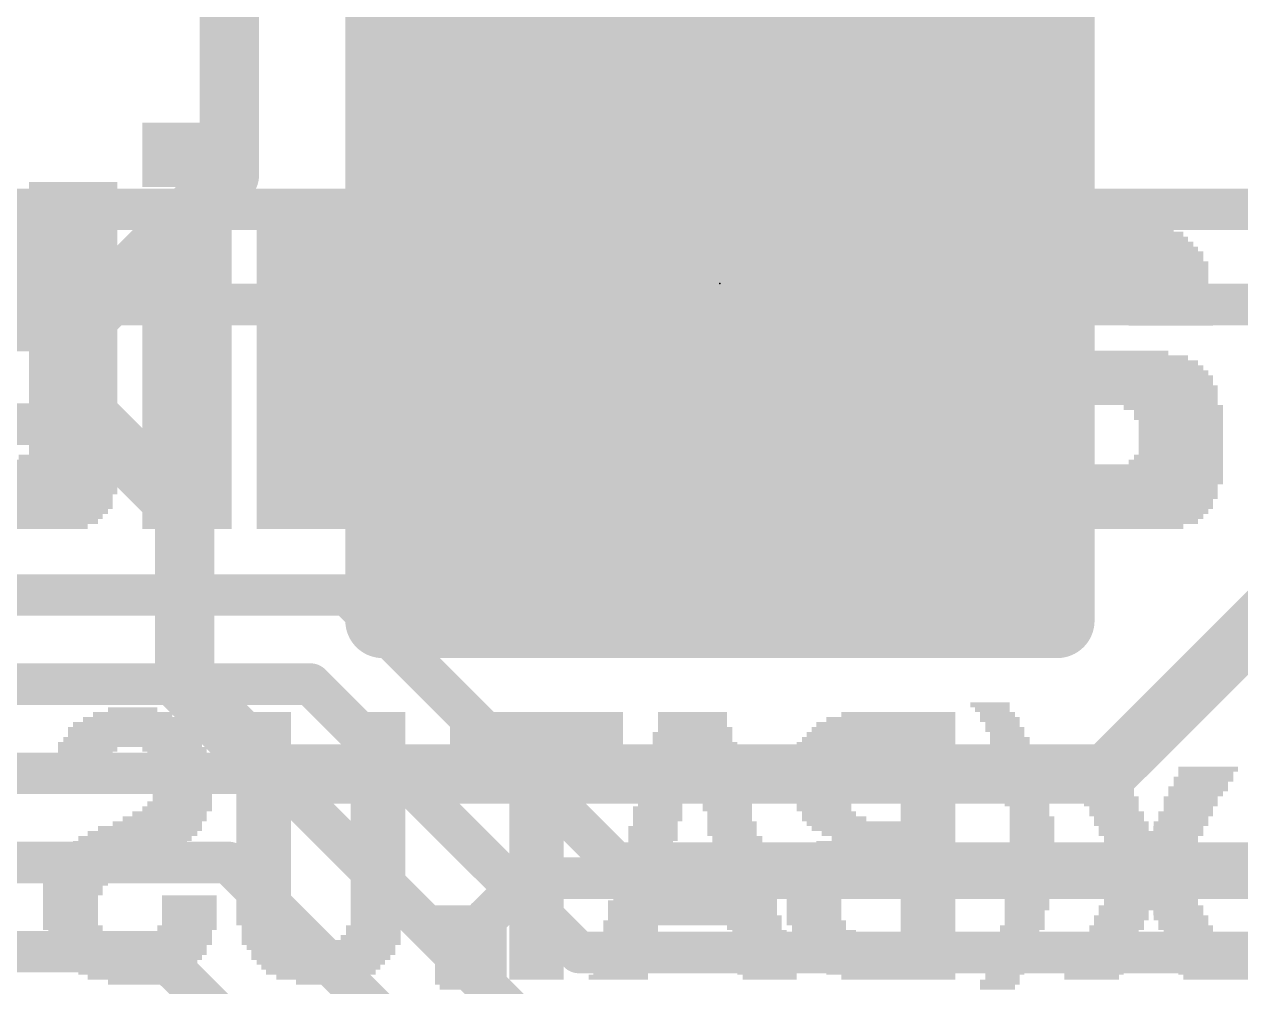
# Model space of a CAD drawing. Extents: x -0.1 to 35.6, y -0.1 to 17.9.
# Drawn here: x 17.54 to 22.73, y 6.2 to 10.32 of the extents above; entities that cross this region are included whole.
import ezdxf

# ---------------------------------------------------------------- set-up
doc = ezdxf.new("R2010")
doc.units = 0
for name, color, linetype in [('1', 12, 'CONTINUOUS'), ('16', 5, 'CONTINUOUS'), ('18', 110, 'CONTINUOUS'), ('201', 6, 'CONTINUOUS'), ('23', 40, 'CONTINUOUS')]:
    doc.layers.add(name, color=color, linetype=linetype)

# ---------------------------------------------------------------- blocks, each defined once
blk = doc.blocks.new('RECT512000X512000R10')
at = {"const_width": 0.16}
blk.add_lwpolyline([(1.52, -1.44), (1.52, 1.44, 0.4142), (1.44, 1.52), (-1.44, 1.52, 0.4142), (-1.52, 1.44), (-1.52, -1.44, 0.4142), (-1.44, -1.52), (1.44, -1.52, 0.4142)], format="xyb", close=True, dxfattribs=at)
blk.add_solid([(-1.4654, -1.4654), (1.4654, -1.4654), (-1.4654, 1.4654), (1.4654, 1.4654)])
blk = doc.blocks.new('RECT')
blk.add_solid([(-0.5, -0.5), (0.5, -0.5), (-0.5, 0.5), (0.5, 0.5)])
blk = doc.blocks.new('ROUNDV')
at = {"const_width": 0.5}
blk.add_lwpolyline([(0, -0.25, 1), (0, 0.25, 1), (0, -0.25)], format="xyb", dxfattribs=at)

msp = doc.modelspace()

# ---------------------------------------------------------------- linework, layer by layer
at = {"layer": '1'}
for points, const_width in [([(18.415, 9.6695), (18.415, 11.049)], 0.254), ([(20.447, 9.2075), (19.431, 10.2235)], 0.1778), ([(17.8228, 9.0773), (18.415, 9.6695)], 0.254), ([(20.5105, 9.2075), (20.447, 9.2075)], 0.1778), ([(20.5105, 9.2075), (20.701, 9.2075)], 0.1778), ([(20.701, 9.2075), (21.6535, 8.255)], 0.1778), ([(17.7907, 9.0773), (17.7209, 9.0075)], 0.1778), ([(17.7907, 9.0773), (17.8228, 9.0773)], 0.1778), ([(17.0605, 9.0075), (17.7209, 9.0075)], 0.1778), ([(17.8466, 8.6075), (18.2245, 8.2296)], 0.254), ([(17.0605, 8.6075), (17.8466, 8.6075)], 0.1778), ([(18.2245, 8.2296), (18.2245, 7.493)], 0.254), ([(22.1615, 7.112), (22.9235, 7.874)], 0.254), ([(18.2245, 7.493), (18.6055, 7.112)], 0.254), ([(18.6055, 7.112), (22.1615, 7.112)], 0.254), ([(19.5105, 6.493), (19.685, 6.6675)], 0.1778), ([(19.685, 6.6675), (22.86, 6.6675)], 0.1778), ([(19.5105, 5.7575), (19.5105, 6.493)], 0.1778)]:
    msp.add_lwpolyline(points, dxfattribs=dict(at, const_width=const_width))
for points, const_width in [([(19.4624, 10.2549, 1), (19.3996, 10.1921)], 0.0889), ([(18.4599, 9.6246, 1), (18.3701, 9.7144)], 0.127), ([(18.3515, 9.6695, 1), (18.4785, 9.6695)], 0.127), ([(20.447, 9.2519, 1), (20.447, 9.1631)], 0.0889), ([(20.4156, 9.1761, 1), (20.4784, 9.2389)], 0.0889), ([(20.5105, 9.2519, 1), (20.5105, 9.1631)], 0.0889), ([(20.5105, 9.1631, 1), (20.5105, 9.2519)], 0.0889), ([(20.7324, 9.2389, 1), (20.6696, 9.1761)], 0.0889), ([(20.701, 9.1631, 1), (20.701, 9.2519)], 0.0889), ([(17.7779, 9.1222, 1), (17.8677, 9.0324)], 0.127), ([(17.7907, 9.1218, 1), (17.7907, 9.0329)], 0.0889), ([(17.8221, 9.0459, 1), (17.7593, 9.1087)], 0.0889), ([(17.8228, 9.0329, 1), (17.8228, 9.1218)], 0.0889), ([(17.7209, 8.9631, 1), (17.7209, 9.0519)], 0.0889), ([(17.6895, 9.0389, 1), (17.7523, 8.9761)], 0.0889), ([(17.8915, 8.6524, 1), (17.8017, 8.5626)], 0.127), ([(17.8466, 8.5631, 1), (17.8466, 8.6519)], 0.0889), ([(18.288, 8.2296, 1), (18.161, 8.2296)], 0.127), ([(18.1796, 8.1847, 1), (18.2694, 8.2745)], 0.127), ([(21.6221, 8.2236, 1), (21.6849, 8.2864)], 0.0889), ([(18.2694, 7.5379, 1), (18.1796, 7.4481)], 0.127), ([(18.161, 7.493, 1), (18.288, 7.493)], 0.127), ([(18.6055, 7.1755, 1), (18.6055, 7.0485)], 0.127), ([(22.1615, 7.0485, 1), (22.1615, 7.1755)], 0.127), ([(18.5606, 7.0671, 1), (18.6504, 7.1569)], 0.127), ([(22.1166, 7.1569, 1), (22.2064, 7.0671)], 0.127), ([(19.685, 6.712, 1), (19.685, 6.6231)], 0.0889), ([(19.7164, 6.6361, 1), (19.6536, 6.6989)], 0.0889), ([(19.555, 6.493, 1), (19.466, 6.493)], 0.0889), ([(19.4791, 6.5244, 1), (19.5419, 6.4616)], 0.0889)]:
    msp.add_lwpolyline(points, format="xyb", dxfattribs=dict(at, const_width=const_width))
at = {"layer": '16', "const_width": 0.1778}
for points in [[(13.4112, 9.525), (23.3687, 9.525)], [(13.2788, 9.1186), (23.0458, 9.1186)], [(18.9198, 7.8773), (15.3893, 7.8773)], [(20.066, 6.731), (18.9198, 7.8773)], [(18.7619, 7.4963), (16.1014, 7.4963)], [(18.7619, 7.4962), (18.7619, 7.4963)], [(19.9082, 6.35), (18.7619, 7.4962)], [(16.3617, 7.1153), (18.6041, 7.1153)], [(18.6041, 7.1153), (19.7504, 5.969)], [(16.7576, 6.7343), (18.4118, 6.7343)], [(18.4118, 6.7343), (19.558, 5.588)], [(20.066, 6.731), (22.9525, 6.731)], [(18.1038, 6.3533), (16.9154, 6.3533)], [(19.2818, 5.1753), (18.1038, 6.3533)], [(19.9082, 6.35), (22.7946, 6.35)], [(22.7946, 6.35), (24.7006, 4.4441)]]:
    msp.add_lwpolyline(points, dxfattribs=at)
at = {"layer": '16', "const_width": 0.0889}
for points in [[(18.9512, 7.9087, 1), (18.8883, 7.8458)], [(18.9198, 7.8328, 1), (18.9198, 7.9217)], [(18.7934, 7.5277, 1), (18.7305, 7.4648)], [(18.7934, 7.5277, 1), (18.7305, 7.4648)], [(18.7619, 7.4518, 1), (18.7619, 7.5407)], [(18.7305, 7.4648, 1), (18.7934, 7.5277)], [(18.6355, 7.1467, 1), (18.5727, 7.0838)], [(18.6041, 7.0708, 1), (18.6041, 7.1597)], [(18.4432, 6.7657, 1), (18.3803, 6.7028)], [(18.4118, 6.6898, 1), (18.4118, 6.7787)], [(20.066, 6.7755, 1), (20.066, 6.6866)], [(20.0346, 6.6996, 1), (20.0974, 6.7624)], [(18.1352, 6.3847, 1), (18.0724, 6.3218)], [(18.1038, 6.3088, 1), (18.1038, 6.3977)], [(19.9082, 6.3944, 1), (19.9082, 6.3055)], [(19.8768, 6.3186, 1), (19.9396, 6.3814)], [(22.8261, 6.3814, 1), (22.7632, 6.3186)]]:
    msp.add_lwpolyline(points, format="xyb", dxfattribs=at)
at = {"layer": '23'}
msp.add_point((20.5105, 9.2075), dxfattribs=at)

# ---------------------------------------------------------------- block references
at = {"layer": '1', "rotation": 270}
msp.add_blockref('RECT512000X512000R10', (20.5105, 9.2075), dxfattribs=at)
at = {"layer": '18', "xscale": 0.8001, "yscale": 0.8001}
for p in [(19.431, 10.2235), (19.431, 10.2235), (21.6535, 8.255), (21.6535, 8.255)]:
    msp.add_blockref('ROUNDV', p, dxfattribs=at)
at = {"layer": '201', "rotation": 180}
for p, xscale, yscale in [((18.2347, 9.8848), 0.381, 0.0211), ((18.2347, 9.8637), 0.381, 0.0211), ((20.9448, 9.8848), 0.4216, 0.0211), ((20.9766, 9.8637), 0.4851, 0.0211), ((18.2347, 9.8425), 0.381, 0.0213), ((18.2347, 9.8213), 0.381, 0.0211), ((20.9982, 9.8425), 0.5283, 0.0213), ((21.0185, 9.8213), 0.569, 0.0211), ((18.2347, 9.8002), 0.381, 0.0211), ((18.2347, 9.779), 0.381, 0.0213), ((18.2347, 9.7578), 0.381, 0.0211), ((21.0299, 9.8002), 0.5918, 0.0211), ((21.0299, 9.779), 0.5918, 0.0213), ((21.0401, 9.7578), 0.6121, 0.0211), ((18.2347, 9.7367), 0.381, 0.0211), ((18.2347, 9.7155), 0.381, 0.0213), ((21.0401, 9.7367), 0.6121, 0.0211), ((21.0503, 9.7155), 0.6325, 0.0213), ((18.2347, 9.6943), 0.381, 0.0211), ((18.2347, 9.6732), 0.381, 0.0211), ((18.2347, 9.652), 0.381, 0.0213), ((21.0503, 9.6943), 0.6325, 0.0211), ((21.0503, 9.6732), 0.6325, 0.0211), ((21.0503, 9.652), 0.6325, 0.0213), ((17.7483, 9.6308), 0.3785, 0.0211), ((17.7483, 9.6097), 0.3785, 0.0211), ((18.2347, 9.6308), 0.381, 0.0211), ((21.0503, 9.6308), 0.6325, 0.0211), ((21.0503, 9.6097), 0.6325, 0.0211), ((17.7483, 9.5885), 0.3785, 0.0213), ((17.7483, 9.5673), 0.3785, 0.0211), ((21.1773, 9.5885), 0.3785, 0.0213), ((21.1773, 9.5673), 0.3785, 0.0211), ((17.7483, 9.5462), 0.3785, 0.0211), ((17.7483, 9.525), 0.3785, 0.0213), ((17.7483, 9.5038), 0.3785, 0.0211), ((21.1874, 9.5462), 0.3581, 0.0211), ((21.1874, 9.525), 0.3581, 0.0213), ((21.1874, 9.5038), 0.3581, 0.0211), ((17.7483, 9.4827), 0.3785, 0.0211), ((17.7483, 9.4615), 0.3785, 0.0213), ((21.1874, 9.4827), 0.3581, 0.0211), ((21.1874, 9.4615), 0.3581, 0.0213), ((17.62, 9.4403), 0.635, 0.0211), ((17.62, 9.4192), 0.635, 0.0211), ((17.62, 9.398), 0.635, 0.0213), ((18.2347, 9.4403), 0.381, 0.0211), ((18.2347, 9.4192), 0.381, 0.0211), ((18.2347, 9.398), 0.381, 0.0213), ((18.7223, 9.4403), 0.381, 0.0211), ((18.7223, 9.4192), 0.381, 0.0211), ((18.7223, 9.398), 0.381, 0.0213), ((19.5148, 9.4403), 0.3607, 0.0211), ((19.5148, 9.4192), 0.3607, 0.0211), ((19.5148, 9.398), 0.3607, 0.0213), ((19.9809, 9.398), 0.3175, 0.0213), ((19.939, 9.4403), 0.2337, 0.0211), ((19.9593, 9.4192), 0.2743, 0.0211), ((20.4368, 9.4403), 0.381, 0.0211), ((20.4368, 9.4192), 0.381, 0.0211), ((20.4368, 9.398), 0.381, 0.0213), ((21.0503, 9.4403), 0.6325, 0.0211), ((21.0503, 9.4192), 0.6325, 0.0211), ((21.0503, 9.398), 0.6325, 0.0213), ((22.0447, 9.398), 0.9296, 0.0213), ((22.0548, 9.4192), 0.8687, 0.0211), ((22.0561, 9.4403), 0.7849, 0.0211), ((17.62, 9.3768), 0.635, 0.0211), ((17.62, 9.3557), 0.635, 0.0211), ((18.2347, 9.3768), 0.381, 0.0211), ((18.2347, 9.3557), 0.381, 0.0211), ((18.7223, 9.3768), 0.381, 0.0211), ((18.7223, 9.3557), 0.381, 0.0211), ((19.5148, 9.3768), 0.3607, 0.0211), ((19.5148, 9.3557), 0.3607, 0.0211), ((19.9911, 9.3768), 0.3378, 0.0211), ((20.0025, 9.3557), 0.3607, 0.0211), ((20.4368, 9.3768), 0.381, 0.0211), ((20.4368, 9.3557), 0.381, 0.0211), ((21.0503, 9.3768), 0.6325, 0.0211), ((21.0503, 9.3557), 0.6325, 0.0211), ((22.0447, 9.3557), 1.016, 0.0211), ((22.0447, 9.3768), 0.9754, 0.0211), ((17.62, 9.3345), 0.635, 0.0213), ((17.62, 9.3133), 0.635, 0.0211), ((17.62, 9.2922), 0.635, 0.0211), ((18.2347, 9.3345), 0.381, 0.0213), ((18.2347, 9.3133), 0.381, 0.0211), ((18.2347, 9.2922), 0.381, 0.0211), ((18.7223, 9.3345), 0.381, 0.0213), ((18.7223, 9.3133), 0.381, 0.0211), ((18.7223, 9.2922), 0.381, 0.0211), ((19.5148, 9.3345), 0.3607, 0.0213), ((19.5148, 9.3133), 0.3607, 0.0211), ((19.5148, 9.2922), 0.3607, 0.0211), ((20.0127, 9.3345), 0.381, 0.0213), ((20.0228, 9.3133), 0.4013, 0.0211), ((20.2248, 9.2922), 0.8052, 0.0211), ((20.4368, 9.3345), 0.381, 0.0213), ((20.4368, 9.3133), 0.381, 0.0211), ((21.0503, 9.3345), 0.6325, 0.0213), ((21.0503, 9.3133), 0.6325, 0.0211), ((21.0503, 9.2922), 0.6325, 0.0211), ((22.0459, 9.3133), 1.0592, 0.0211), ((22.0561, 9.2922), 1.0795, 0.0211), ((22.0561, 9.3345), 1.0389, 0.0213), ((17.62, 9.271), 0.635, 0.0213), ((17.62, 9.2498), 0.635, 0.0211), ((18.2347, 9.271), 0.381, 0.0213), ((18.2347, 9.2498), 0.381, 0.0211), ((18.7223, 9.271), 0.381, 0.0213), ((18.7223, 9.2498), 0.381, 0.0211), ((19.5148, 9.271), 0.3607, 0.0213), ((19.5148, 9.2498), 0.3607, 0.0211), ((20.2248, 9.271), 0.8052, 0.0213), ((20.2248, 9.2498), 0.8052, 0.0211), ((21.0503, 9.271), 0.6325, 0.0213), ((21.0503, 9.2498), 0.6325, 0.0211), ((22.0447, 9.2498), 1.1024, 0.0211), ((22.0561, 9.271), 1.0795, 0.0213), ((17.62, 9.2287), 0.635, 0.0211), ((17.62, 9.2075), 0.635, 0.0213), ((17.62, 9.1863), 0.635, 0.0211), ((18.2347, 9.2287), 0.381, 0.0211), ((18.2347, 9.2075), 0.381, 0.0213), ((18.2347, 9.1863), 0.381, 0.0211), ((18.7223, 9.2287), 0.381, 0.0211), ((18.7223, 9.2075), 0.381, 0.0213), ((18.7223, 9.1863), 0.381, 0.0211), ((19.5148, 9.2287), 0.3607, 0.0211), ((19.5148, 9.2075), 0.3607, 0.0213), ((19.5148, 9.1863), 0.3607, 0.0211), ((20.2248, 9.2287), 0.8052, 0.0211), ((20.2248, 9.2075), 0.8052, 0.0213), ((20.2248, 9.1863), 0.8052, 0.0211), ((21.0503, 9.2287), 0.6325, 0.0211), ((21.0503, 9.2075), 0.6325, 0.0213), ((21.0503, 9.1863), 0.6325, 0.0211), ((22.0447, 9.2287), 1.1024, 0.0211), ((22.0447, 9.2075), 1.1024, 0.0213), ((22.0447, 9.1863), 1.1024, 0.0211), ((17.62, 9.1652), 0.635, 0.0211), ((17.7483, 9.144), 0.3785, 0.0213), ((18.2347, 9.1652), 0.381, 0.0211), ((18.2347, 9.144), 0.381, 0.0213), ((18.7223, 9.1652), 0.381, 0.0211), ((18.7223, 9.144), 0.381, 0.0213), ((19.5148, 9.1652), 0.3607, 0.0211), ((19.5148, 9.144), 0.3607, 0.0213), ((20.2248, 9.1652), 0.8052, 0.0211), ((20.2248, 9.144), 0.8052, 0.0213), ((21.0503, 9.1652), 0.6325, 0.0211), ((21.1874, 9.144), 0.3581, 0.0213), ((21.7157, 9.1652), 0.4445, 0.0211), ((21.684, 9.144), 0.381, 0.0213), ((22.3952, 9.1652), 0.4013, 0.0211), ((22.4257, 9.144), 0.381, 0.0213), ((17.7483, 9.1228), 0.3785, 0.0211), ((17.7483, 9.1017), 0.3785, 0.0211), ((17.7483, 9.0805), 0.3785, 0.0213), ((18.2347, 9.1228), 0.381, 0.0211), ((18.2347, 9.1017), 0.381, 0.0211), ((18.2347, 9.0805), 0.381, 0.0213), ((18.7223, 9.1228), 0.381, 0.0211), ((18.7223, 9.1017), 0.381, 0.0211), ((18.7223, 9.0805), 0.381, 0.0213), ((19.5148, 9.1228), 0.3607, 0.0211), ((19.5148, 9.1017), 0.3607, 0.0211), ((19.5148, 9.0805), 0.3607, 0.0213), ((20.2248, 9.1228), 0.8052, 0.0211), ((20.2248, 9.1017), 0.8052, 0.0211), ((20.3619, 9.0805), 0.5309, 0.0213), ((21.1874, 9.1228), 0.3581, 0.0211), ((21.1874, 9.1017), 0.3581, 0.0211), ((21.1874, 9.0805), 0.3581, 0.0213), ((21.684, 9.1228), 0.381, 0.0211), ((21.684, 9.1017), 0.381, 0.0211), ((21.684, 9.0805), 0.381, 0.0213), ((22.4257, 9.1228), 0.381, 0.0211), ((22.4257, 9.1017), 0.381, 0.0211), ((22.4358, 9.0805), 0.3607, 0.0213), ((17.7483, 9.0593), 0.3785, 0.0211), ((17.7483, 9.0382), 0.3785, 0.0211), ((18.2347, 9.0593), 0.381, 0.0211), ((18.2347, 9.0382), 0.381, 0.0211), ((18.7223, 9.0593), 0.381, 0.0211), ((18.7223, 9.0382), 0.381, 0.0211), ((19.5148, 9.0593), 0.3607, 0.0211), ((19.5148, 9.0382), 0.3607, 0.0211), ((20.4051, 9.0593), 0.4445, 0.0211), ((20.4368, 9.0382), 0.381, 0.0211), ((21.1874, 9.0593), 0.3581, 0.0211), ((21.1874, 9.0382), 0.3581, 0.0211), ((21.684, 9.0593), 0.381, 0.0211), ((21.684, 9.0382), 0.381, 0.0211), ((22.4358, 9.0593), 0.3607, 0.0211), ((22.4358, 9.0382), 0.3607, 0.0211), ((17.7483, 9.017), 0.3785, 0.0213), ((17.7483, 8.9958), 0.3785, 0.0211), ((18.2347, 9.017), 0.381, 0.0213), ((18.2347, 8.9958), 0.381, 0.0211), ((18.7223, 9.017), 0.381, 0.0213), ((18.7223, 8.9958), 0.381, 0.0211), ((19.5148, 9.017), 0.3607, 0.0213), ((19.5148, 8.9958), 0.3607, 0.0211), ((20.4368, 9.017), 0.381, 0.0213), ((20.4368, 8.9958), 0.381, 0.0211), ((21.1874, 9.017), 0.3581, 0.0213), ((21.1874, 8.9958), 0.3581, 0.0211), ((21.684, 9.017), 0.381, 0.0213), ((21.684, 8.9958), 0.381, 0.0211), ((17.7483, 8.9747), 0.3785, 0.0211), ((17.7483, 8.9535), 0.3785, 0.0213), ((17.7483, 8.9323), 0.3785, 0.0211), ((18.2347, 8.9747), 0.381, 0.0211), ((18.2347, 8.9535), 0.381, 0.0213), ((18.2347, 8.9323), 0.381, 0.0211), ((18.7223, 8.9747), 0.381, 0.0211), ((18.7223, 8.9535), 0.381, 0.0213), ((18.7223, 8.9323), 0.381, 0.0211), ((19.5148, 8.9747), 0.3607, 0.0211), ((19.5148, 8.9535), 0.3607, 0.0213), ((19.5148, 8.9323), 0.3607, 0.0211), ((20.4368, 8.9747), 0.381, 0.0211), ((20.4368, 8.9535), 0.381, 0.0213), ((20.4368, 8.9323), 0.381, 0.0211), ((21.1874, 8.9747), 0.3581, 0.0211), ((21.1874, 8.9535), 0.3581, 0.0213), ((21.1874, 8.9323), 0.3581, 0.0211), ((21.684, 8.9747), 0.381, 0.0211), ((21.684, 8.9535), 0.381, 0.0213), ((21.684, 8.9323), 0.381, 0.0211), ((17.7483, 8.9112), 0.3785, 0.0211), ((17.7483, 8.89), 0.3785, 0.0213), ((18.2347, 8.9112), 0.381, 0.0211), ((18.2347, 8.89), 0.381, 0.0213), ((18.7223, 8.9112), 0.381, 0.0211), ((18.7223, 8.89), 0.381, 0.0213), ((19.5148, 8.9112), 0.3607, 0.0211), ((19.5148, 8.89), 0.3607, 0.0213), ((20.4368, 8.9112), 0.381, 0.0211), ((20.4368, 8.89), 0.381, 0.0213), ((21.1874, 8.9112), 0.3581, 0.0211), ((21.1874, 8.89), 0.3581, 0.0213), ((21.684, 8.9112), 0.381, 0.0211), ((22.0015, 8.89), 1.016, 0.0213), ((22.2034, 8.9112), 0.4445, 0.0211), ((17.7483, 8.8688), 0.3785, 0.0211), ((17.7483, 8.8477), 0.3785, 0.0211), ((17.7483, 8.8265), 0.3785, 0.0213), ((18.2347, 8.8688), 0.381, 0.0211), ((18.2347, 8.8477), 0.381, 0.0211), ((18.2347, 8.8265), 0.381, 0.0213), ((18.7223, 8.8688), 0.381, 0.0211), ((18.7223, 8.8477), 0.381, 0.0211), ((18.7223, 8.8265), 0.381, 0.0213), ((19.5148, 8.8688), 0.3607, 0.0211), ((19.5148, 8.8477), 0.3607, 0.0211), ((19.5148, 8.8265), 0.3607, 0.0213), ((20.4368, 8.8688), 0.381, 0.0211), ((20.4368, 8.8477), 0.381, 0.0211), ((20.4368, 8.8265), 0.381, 0.0213), ((21.1874, 8.8688), 0.3581, 0.0211), ((21.1874, 8.8477), 0.3581, 0.0211), ((21.1874, 8.8265), 0.3581, 0.0213), ((22.0231, 8.8688), 1.0592, 0.0211), ((22.0345, 8.8477), 1.082, 0.0211), ((22.0447, 8.8265), 1.1024, 0.0213), ((17.7483, 8.8053), 0.3785, 0.0211), ((17.7483, 8.7842), 0.3785, 0.0211), ((18.2347, 8.8053), 0.381, 0.0211), ((18.2347, 8.7842), 0.381, 0.0211), ((18.7223, 8.8053), 0.381, 0.0211), ((18.7223, 8.7842), 0.381, 0.0211), ((19.5148, 8.8053), 0.3607, 0.0211), ((19.5148, 8.7842), 0.3607, 0.0211), ((20.4368, 8.8053), 0.381, 0.0211), ((20.4368, 8.7842), 0.381, 0.0211), ((21.1874, 8.8053), 0.3581, 0.0211), ((21.1874, 8.7842), 0.3581, 0.0211), ((22.0548, 8.8053), 1.1227, 0.0211), ((22.0548, 8.7842), 1.1227, 0.0211), ((17.7483, 8.763), 0.3785, 0.0213), ((17.7483, 8.7418), 0.3785, 0.0211), ((17.7483, 8.7207), 0.3785, 0.0211), ((18.2347, 8.763), 0.381, 0.0213), ((18.2347, 8.7418), 0.381, 0.0211), ((18.2347, 8.7207), 0.381, 0.0211), ((18.7223, 8.763), 0.381, 0.0213), ((18.7223, 8.7418), 0.381, 0.0211), ((18.7223, 8.7207), 0.381, 0.0211), ((19.5148, 8.763), 0.3607, 0.0213), ((19.5148, 8.7418), 0.3607, 0.0211), ((19.5148, 8.7207), 0.3607, 0.0211), ((20.4368, 8.763), 0.381, 0.0213), ((20.4368, 8.7418), 0.381, 0.0211), ((20.4368, 8.7207), 0.381, 0.0211), ((21.1874, 8.763), 0.3581, 0.0213), ((21.1874, 8.7418), 0.3581, 0.0211), ((21.1874, 8.7207), 0.3581, 0.0211), ((22.065, 8.763), 1.143, 0.0213), ((22.065, 8.7418), 1.143, 0.0211), ((22.065, 8.7207), 1.143, 0.0211), ((17.7483, 8.6995), 0.3785, 0.0213), ((17.7483, 8.6783), 0.3785, 0.0211), ((18.2347, 8.6995), 0.381, 0.0213), ((18.2347, 8.6783), 0.381, 0.0211), ((18.7223, 8.6995), 0.381, 0.0213), ((18.7223, 8.6783), 0.381, 0.0211), ((19.5148, 8.6995), 0.3607, 0.0213), ((19.5148, 8.6783), 0.3607, 0.0211), ((20.4368, 8.6995), 0.381, 0.0213), ((20.4368, 8.6783), 0.381, 0.0211), ((21.1874, 8.6995), 0.3581, 0.0213), ((21.1874, 8.6783), 0.3581, 0.0211), ((22.065, 8.6995), 1.143, 0.0213), ((21.684, 8.6783), 0.381, 0.0211), ((22.4473, 8.6783), 0.4242, 0.0211), ((17.7483, 8.6572), 0.3785, 0.0211), ((17.7483, 8.636), 0.3785, 0.0213), ((17.7483, 8.6148), 0.3785, 0.0211), ((18.2347, 8.6572), 0.381, 0.0211), ((18.2347, 8.636), 0.381, 0.0213), ((18.2347, 8.6148), 0.381, 0.0211), ((18.7223, 8.6572), 0.381, 0.0211), ((18.7223, 8.636), 0.381, 0.0213), ((18.7223, 8.6148), 0.381, 0.0211), ((19.5148, 8.6572), 0.3607, 0.0211), ((19.5148, 8.636), 0.3607, 0.0213), ((19.5148, 8.6148), 0.3607, 0.0211), ((20.4368, 8.6572), 0.381, 0.0211), ((20.4368, 8.636), 0.381, 0.0213), ((20.4368, 8.6148), 0.381, 0.0211), ((21.1874, 8.6572), 0.3581, 0.0211), ((21.1874, 8.636), 0.3581, 0.0213), ((21.1874, 8.6148), 0.3581, 0.0211), ((21.684, 8.6572), 0.381, 0.0211), ((21.684, 8.636), 0.381, 0.0213), ((21.684, 8.6148), 0.381, 0.0211), ((22.4688, 8.6572), 0.381, 0.0211), ((22.4688, 8.636), 0.381, 0.0213), ((22.479, 8.6148), 0.3607, 0.0211), ((17.7483, 8.5937), 0.3785, 0.0211), ((17.7483, 8.5725), 0.3785, 0.0213), ((18.2347, 8.5937), 0.381, 0.0211), ((18.2347, 8.5725), 0.381, 0.0213), ((18.7223, 8.5937), 0.381, 0.0211), ((18.7223, 8.5725), 0.381, 0.0213), ((19.5047, 8.5937), 0.381, 0.0211), ((19.5047, 8.5725), 0.381, 0.0213), ((20.4368, 8.5937), 0.381, 0.0211), ((20.4368, 8.5725), 0.381, 0.0213), ((21.1874, 8.5937), 0.3581, 0.0211), ((21.1874, 8.5725), 0.3581, 0.0213), ((21.684, 8.5937), 0.381, 0.0211), ((21.684, 8.5725), 0.381, 0.0213), ((22.479, 8.5937), 0.3607, 0.0211), ((22.479, 8.5725), 0.3607, 0.0213), ((17.7483, 8.5513), 0.3785, 0.0211), ((17.7483, 8.5302), 0.3785, 0.0211), ((17.7483, 8.509), 0.3785, 0.0213), ((18.2347, 8.5513), 0.381, 0.0211), ((18.2347, 8.5302), 0.381, 0.0211), ((18.2347, 8.509), 0.381, 0.0213), ((18.7223, 8.5513), 0.381, 0.0211), ((18.7223, 8.5302), 0.381, 0.0211), ((18.7325, 8.509), 0.4013, 0.0213), ((19.5047, 8.5513), 0.381, 0.0211), ((19.5047, 8.5302), 0.381, 0.0211), ((19.5047, 8.509), 0.381, 0.0213), ((20.4368, 8.5513), 0.381, 0.0211), ((20.4368, 8.5302), 0.381, 0.0211), ((20.4368, 8.509), 0.381, 0.0213), ((21.1874, 8.5513), 0.3581, 0.0211), ((21.1874, 8.5302), 0.3581, 0.0211), ((21.1874, 8.509), 0.3581, 0.0213), ((21.684, 8.5513), 0.381, 0.0211), ((21.684, 8.5302), 0.381, 0.0211), ((21.684, 8.509), 0.381, 0.0213), ((22.479, 8.5513), 0.3607, 0.0211), ((22.479, 8.5302), 0.3607, 0.0211), ((22.479, 8.509), 0.3607, 0.0213), ((17.7267, 8.4667), 0.4216, 0.0211), ((17.7483, 8.4878), 0.3785, 0.0211), ((18.2347, 8.4878), 0.381, 0.0211), ((18.2347, 8.4667), 0.381, 0.0211), ((18.7541, 8.4878), 0.4445, 0.0211), ((18.8062, 8.4667), 0.5486, 0.0211), ((19.4729, 8.4667), 0.4445, 0.0211), ((19.4945, 8.4878), 0.4013, 0.0211), ((20.4368, 8.4878), 0.381, 0.0211), ((20.4368, 8.4667), 0.381, 0.0211), ((21.1874, 8.4878), 0.3581, 0.0211), ((21.1874, 8.4667), 0.3581, 0.0211), ((21.6954, 8.4878), 0.4039, 0.0211), ((21.7157, 8.4667), 0.4445, 0.0211), ((22.4688, 8.4667), 0.381, 0.0211), ((22.479, 8.4878), 0.3607, 0.0211), ((17.62, 8.4455), 0.635, 0.0213), ((17.62, 8.4243), 0.635, 0.0211), ((18.2347, 8.4455), 0.381, 0.0213), ((18.2347, 8.4243), 0.381, 0.0211), ((19.1135, 8.4455), 1.1633, 0.0213), ((19.1135, 8.4243), 1.1633, 0.0211), ((20.4368, 8.4455), 0.381, 0.0213), ((20.4368, 8.4243), 0.381, 0.0211), ((21.1874, 8.4455), 0.3581, 0.0213), ((21.1874, 8.4243), 0.3581, 0.0211), ((22.0764, 8.4243), 1.1659, 0.0211), ((21.7373, 8.4455), 0.4877, 0.0213), ((22.4574, 8.4455), 0.4039, 0.0213), ((17.62, 8.4032), 0.635, 0.0211), ((17.62, 8.382), 0.635, 0.0213), ((17.62, 8.3608), 0.635, 0.0211), ((18.2347, 8.4032), 0.381, 0.0211), ((18.2347, 8.382), 0.381, 0.0213), ((18.2347, 8.3608), 0.381, 0.0211), ((19.1135, 8.4032), 1.1633, 0.0211), ((19.1135, 8.382), 1.1633, 0.0213), ((19.1135, 8.3608), 1.1633, 0.0211), ((20.4368, 8.4032), 0.381, 0.0211), ((20.4368, 8.382), 0.381, 0.0213), ((20.4368, 8.3608), 0.381, 0.0211), ((21.1874, 8.4032), 0.3581, 0.0211), ((21.1874, 8.382), 0.3581, 0.0213), ((21.1874, 8.3608), 0.3581, 0.0211), ((22.0764, 8.4032), 1.1659, 0.0211), ((22.0764, 8.382), 1.1659, 0.0213), ((22.0764, 8.3608), 1.1659, 0.0211), ((17.62, 8.3397), 0.635, 0.0211), ((17.62, 8.3185), 0.635, 0.0213), ((18.2347, 8.3397), 0.381, 0.0211), ((18.2347, 8.3185), 0.381, 0.0213), ((19.1135, 8.3397), 1.1633, 0.0211), ((19.1033, 8.3185), 1.143, 0.0213), ((20.4368, 8.3397), 0.381, 0.0211), ((20.4368, 8.3185), 0.381, 0.0213), ((21.1874, 8.3397), 0.3581, 0.0211), ((21.1874, 8.3185), 0.3581, 0.0213), ((22.065, 8.3397), 1.143, 0.0211), ((22.065, 8.3185), 1.143, 0.0213), ((17.6098, 8.2973), 0.6147, 0.0211), ((17.6098, 8.2762), 0.6147, 0.0211), ((17.6098, 8.255), 0.6147, 0.0213), ((18.2347, 8.2973), 0.381, 0.0211), ((18.2347, 8.2762), 0.381, 0.0211), ((18.2347, 8.255), 0.381, 0.0213), ((18.7223, 8.2973), 0.381, 0.0211), ((18.7223, 8.2762), 0.381, 0.0211), ((18.7223, 8.255), 0.381, 0.0213), ((19.304, 8.2973), 0.7417, 0.0211), ((19.3027, 8.2762), 0.6985, 0.0211), ((19.3142, 8.255), 0.6756, 0.0213), ((20.4368, 8.2973), 0.381, 0.0211), ((20.4368, 8.2762), 0.381, 0.0211), ((20.4368, 8.255), 0.381, 0.0213), ((21.1874, 8.2973), 0.3581, 0.0211), ((21.1874, 8.2762), 0.3581, 0.0211), ((21.1874, 8.255), 0.3581, 0.0213), ((22.0548, 8.2762), 1.1227, 0.0211), ((22.065, 8.2973), 1.143, 0.0211), ((21.684, 8.255), 0.381, 0.0213), ((22.2669, 8.255), 0.6985, 0.0213), ((17.5997, 8.2338), 0.5944, 0.0211), ((17.5882, 8.2127), 0.5715, 0.0211), ((18.2347, 8.2338), 0.381, 0.0211), ((18.2347, 8.2127), 0.381, 0.0211), ((18.7223, 8.2338), 0.381, 0.0211), ((18.7223, 8.2127), 0.381, 0.0211), ((19.3142, 8.2338), 0.635, 0.0211), ((19.3256, 8.2127), 0.5715, 0.0211), ((20.4368, 8.2338), 0.381, 0.0211), ((20.4368, 8.2127), 0.381, 0.0211), ((21.1874, 8.2338), 0.3581, 0.0211), ((21.1874, 8.2127), 0.3581, 0.0211), ((21.684, 8.2338), 0.381, 0.0211), ((21.684, 8.2127), 0.381, 0.0211), ((22.2669, 8.2338), 0.6579, 0.0211), ((22.2682, 8.2127), 0.6147, 0.0211), ((17.5895, 8.1915), 0.5283, 0.0213), ((17.6098, 8.1703), 0.4013, 0.0211), ((18.2347, 8.1915), 0.381, 0.0213), ((18.2347, 8.1703), 0.381, 0.0211), ((18.7223, 8.1915), 0.381, 0.0213), ((18.7223, 8.1703), 0.381, 0.0211), ((19.3243, 8.1915), 0.4877, 0.0213), ((19.3243, 8.1703), 0.4013, 0.0211), ((20.4368, 8.1915), 0.381, 0.0213), ((20.4368, 8.1703), 0.381, 0.0211), ((21.1874, 8.1915), 0.3581, 0.0213), ((21.1874, 8.1703), 0.3581, 0.0211), ((21.684, 8.1915), 0.381, 0.0213), ((21.684, 8.1703), 0.381, 0.0211), ((22.2771, 8.1915), 0.5512, 0.0213), ((22.2771, 8.1703), 0.4242, 0.0211), ((18.0023, 7.366), 0.3378, 0.0213), ((18.0023, 7.3872), 0.2108, 0.0211), ((18.5623, 7.366), 0.2337, 0.0213), ((19.05, 7.366), 0.2337, 0.0213), ((19.7269, 7.366), 0.7391, 0.0213), ((20.3937, 7.366), 0.2946, 0.0213), ((21.2725, 7.366), 0.4877, 0.0213), ((21.6637, 7.4083), 0.1676, 0.0211), ((21.6738, 7.3872), 0.1473, 0.0211), ((21.6954, 7.366), 0.1499, 0.0213), ((17.9908, 7.3237), 0.4877, 0.0211), ((18.0023, 7.3448), 0.4242, 0.0211), ((18.5623, 7.3448), 0.2337, 0.0211), ((18.5623, 7.3237), 0.2337, 0.0211), ((19.05, 7.3448), 0.2337, 0.0211), ((19.05, 7.3237), 0.2337, 0.0211), ((19.7269, 7.3448), 0.7391, 0.0211), ((19.7269, 7.3237), 0.7391, 0.0211), ((20.3937, 7.3448), 0.2946, 0.0211), ((20.3937, 7.3237), 0.2946, 0.0211), ((21.2192, 7.3237), 0.5944, 0.0211), ((21.2408, 7.3448), 0.5512, 0.0211), ((21.7056, 7.3448), 0.1702, 0.0211), ((21.717, 7.3237), 0.1473, 0.0211), ((17.9908, 7.3025), 0.5283, 0.0213), ((18.0023, 7.2813), 0.5512, 0.0211), ((18.5623, 7.3025), 0.2337, 0.0213), ((18.5623, 7.2813), 0.2337, 0.0211), ((19.05, 7.3025), 0.2337, 0.0213), ((19.05, 7.2813), 0.2337, 0.0211), ((19.7269, 7.3025), 0.7391, 0.0213), ((19.7269, 7.2813), 0.7391, 0.0211), ((20.3937, 7.2813), 0.3404, 0.0211), ((20.4051, 7.3025), 0.3175, 0.0213), ((21.1988, 7.2813), 0.635, 0.0211), ((21.209, 7.3025), 0.6147, 0.0213), ((21.7272, 7.3025), 0.1676, 0.0213), ((21.7373, 7.2813), 0.1473, 0.0211), ((17.9908, 7.239), 0.6147, 0.0213), ((17.8105, 7.2178), 0.254, 0.0211), ((18.0023, 7.2602), 0.5918, 0.0211), ((18.1813, 7.2178), 0.2743, 0.0211), ((18.5623, 7.2602), 0.2337, 0.0211), ((18.5623, 7.239), 0.2337, 0.0213), ((18.5623, 7.2178), 0.2337, 0.0211), ((19.05, 7.2602), 0.2337, 0.0211), ((19.05, 7.239), 0.2337, 0.0213), ((19.05, 7.2178), 0.2337, 0.0211), ((19.7269, 7.2602), 0.7391, 0.0211), ((19.7269, 7.239), 0.7391, 0.0213), ((19.7269, 7.2178), 0.7391, 0.0211), ((20.4038, 7.239), 0.3607, 0.0213), ((20.4038, 7.2178), 0.3607, 0.0211), ((20.3937, 7.2602), 0.3404, 0.0211), ((21.1773, 7.239), 0.6782, 0.0213), ((21.1773, 7.2178), 0.6782, 0.0211), ((21.1887, 7.2602), 0.6553, 0.0211), ((21.7488, 7.2602), 0.1702, 0.0211), ((21.7488, 7.239), 0.1702, 0.0213), ((21.7691, 7.2178), 0.1702, 0.0211), ((17.78, 7.1755), 0.2337, 0.0213), ((17.8003, 7.1967), 0.2337, 0.0211), ((18.1915, 7.1967), 0.254, 0.0211), ((18.2029, 7.1755), 0.2311, 0.0213), ((18.5623, 7.1967), 0.2337, 0.0211), ((18.5623, 7.1755), 0.2337, 0.0213), ((19.05, 7.1967), 0.2337, 0.0211), ((19.05, 7.1755), 0.2337, 0.0213), ((19.7269, 7.1967), 0.7391, 0.0211), ((19.7269, 7.1755), 0.2311, 0.0213), ((20.3937, 7.1967), 0.381, 0.0211), ((20.3937, 7.1755), 0.381, 0.0213), ((20.955, 7.1755), 0.2743, 0.0213), ((20.9868, 7.1967), 0.2972, 0.0211), ((21.3995, 7.1967), 0.2337, 0.0211), ((21.3995, 7.1755), 0.2337, 0.0213), ((21.7691, 7.1967), 0.1702, 0.0211), ((21.7691, 7.1755), 0.1702, 0.0213), ((17.78, 7.1543), 0.2337, 0.0211), ((17.7686, 7.1332), 0.2108, 0.0211), ((17.7686, 7.112), 0.2108, 0.0213), ((18.2245, 7.1543), 0.2337, 0.0211), ((18.2245, 7.1332), 0.2337, 0.0211), ((18.2245, 7.112), 0.2337, 0.0213), ((18.5623, 7.1543), 0.2337, 0.0211), ((18.5623, 7.1332), 0.2337, 0.0211), ((18.5623, 7.112), 0.2337, 0.0213), ((19.05, 7.1543), 0.2337, 0.0211), ((19.05, 7.1332), 0.2337, 0.0211), ((19.05, 7.112), 0.2337, 0.0213), ((19.7269, 7.1543), 0.2311, 0.0211), ((19.7269, 7.1332), 0.2311, 0.0211), ((19.7269, 7.112), 0.2311, 0.0213), ((20.2781, 7.112), 0.1905, 0.0213), ((20.2883, 7.1332), 0.2108, 0.0211), ((20.4051, 7.1543), 0.4039, 0.0211), ((20.5105, 7.1332), 0.193, 0.0211), ((20.5105, 7.112), 0.193, 0.0213), ((20.9448, 7.1543), 0.254, 0.0211), ((20.9448, 7.1332), 0.254, 0.0211), ((20.9334, 7.112), 0.2311, 0.0213), ((21.3995, 7.1543), 0.2337, 0.0211), ((21.3995, 7.1332), 0.2337, 0.0211), ((21.3995, 7.112), 0.2337, 0.0213), ((21.7907, 7.1543), 0.1676, 0.0211), ((21.7907, 7.1332), 0.1676, 0.0211), ((21.7907, 7.112), 0.1676, 0.0213), ((22.1082, 7.1332), 0.254, 0.0211), ((22.1183, 7.112), 0.2337, 0.0213), ((22.5958, 7.1332), 0.254, 0.0211), ((22.5857, 7.112), 0.2337, 0.0213), ((17.7686, 7.0908), 0.2108, 0.0211), ((17.7686, 7.0697), 0.2108, 0.0211), ((18.2245, 7.0908), 0.2337, 0.0211), ((18.2245, 7.0697), 0.2337, 0.0211), ((18.5623, 7.0908), 0.2337, 0.0211), ((18.5623, 7.0697), 0.2337, 0.0211), ((19.05, 7.0908), 0.2337, 0.0211), ((19.05, 7.0697), 0.2337, 0.0211), ((19.7269, 7.0908), 0.2311, 0.0211), ((19.7269, 7.0697), 0.2311, 0.0211), ((20.2781, 7.0908), 0.1905, 0.0211), ((20.2781, 7.0697), 0.1905, 0.0211), ((20.5105, 7.0908), 0.193, 0.0211), ((20.5207, 7.0697), 0.2134, 0.0211), ((20.9334, 7.0908), 0.2311, 0.0211), ((20.9334, 7.0697), 0.2311, 0.0211), ((21.3995, 7.0908), 0.2337, 0.0211), ((21.3995, 7.0697), 0.2337, 0.0211), ((21.8021, 7.0908), 0.1905, 0.0211), ((21.8123, 7.0697), 0.1702, 0.0211), ((22.1285, 7.0908), 0.254, 0.0211), ((22.1399, 7.0697), 0.2311, 0.0211), ((22.5755, 7.0908), 0.254, 0.0211), ((22.5641, 7.0697), 0.2311, 0.0211), ((18.2143, 7.0273), 0.254, 0.0211), ((18.2143, 7.0062), 0.254, 0.0211), ((18.2245, 7.0485), 0.2337, 0.0213), ((18.5623, 7.0485), 0.2337, 0.0213), ((18.5623, 7.0273), 0.2337, 0.0211), ((18.5623, 7.0062), 0.2337, 0.0211), ((19.05, 7.0485), 0.2337, 0.0213), ((19.05, 7.0273), 0.2337, 0.0211), ((19.05, 7.0062), 0.2337, 0.0211), ((19.7269, 7.0485), 0.2311, 0.0213), ((19.7269, 7.0273), 0.2311, 0.0211), ((19.7269, 7.0062), 0.2311, 0.0211), ((20.2552, 7.0062), 0.1905, 0.0211), ((20.2667, 7.0485), 0.2134, 0.0213), ((20.2667, 7.0273), 0.2134, 0.0211), ((20.5321, 7.0485), 0.1905, 0.0213), ((20.5321, 7.0273), 0.1905, 0.0211), ((20.5321, 7.0062), 0.1905, 0.0211), ((20.9334, 7.0485), 0.2311, 0.0213), ((20.9334, 7.0273), 0.2311, 0.0211), ((20.9334, 7.0062), 0.2311, 0.0211), ((21.3995, 7.0485), 0.2337, 0.0213), ((21.3995, 7.0273), 0.2337, 0.0211), ((21.3995, 7.0062), 0.2337, 0.0211), ((21.8224, 7.0273), 0.1905, 0.0211), ((21.8224, 7.0062), 0.1905, 0.0211), ((21.8123, 7.0485), 0.1702, 0.0213), ((22.1513, 7.0485), 0.254, 0.0213), ((22.1615, 7.0273), 0.2337, 0.0211), ((22.1818, 7.0062), 0.2337, 0.0211), ((22.5209, 7.0062), 0.2311, 0.0211), ((22.5527, 7.0485), 0.254, 0.0213), ((22.5425, 7.0273), 0.2337, 0.0211), ((18.1928, 6.9638), 0.2972, 0.0211), ((18.2029, 6.985), 0.2769, 0.0213), ((18.5623, 6.985), 0.2337, 0.0213), ((18.5623, 6.9638), 0.2337, 0.0211), ((19.05, 6.985), 0.2337, 0.0213), ((19.05, 6.9638), 0.2337, 0.0211), ((19.7269, 6.985), 0.2311, 0.0213), ((19.7269, 6.9638), 0.2311, 0.0211), ((20.2451, 6.9638), 0.2108, 0.0211), ((20.2552, 6.985), 0.1905, 0.0213), ((20.5422, 6.985), 0.2108, 0.0213), ((20.5422, 6.9638), 0.2108, 0.0211), ((20.955, 6.985), 0.2337, 0.0213), ((20.955, 6.9638), 0.2337, 0.0211), ((21.3995, 6.985), 0.2337, 0.0213), ((21.3995, 6.9638), 0.2337, 0.0211), ((21.8224, 6.985), 0.1905, 0.0213), ((21.8326, 6.9638), 0.1702, 0.0211), ((22.1818, 6.985), 0.2337, 0.0213), ((22.1933, 6.9638), 0.2108, 0.0211), ((22.5209, 6.985), 0.2311, 0.0213), ((22.5108, 6.9638), 0.2108, 0.0211), ((18.1077, 6.9003), 0.381, 0.0211), ((18.1394, 6.9215), 0.3581, 0.0213), ((18.1597, 6.9427), 0.3175, 0.0211), ((18.5623, 6.9427), 0.2337, 0.0211), ((18.5623, 6.9215), 0.2337, 0.0213), ((18.5623, 6.9003), 0.2337, 0.0211), ((19.05, 6.9427), 0.2337, 0.0211), ((19.05, 6.9215), 0.2337, 0.0213), ((19.05, 6.9003), 0.2337, 0.0211), ((19.7269, 6.9427), 0.2311, 0.0211), ((19.7269, 6.9215), 0.2311, 0.0213), ((19.7269, 6.9003), 0.2311, 0.0211), ((20.2349, 6.9003), 0.1905, 0.0211), ((20.2451, 6.9427), 0.2108, 0.0211), ((20.2451, 6.9215), 0.2108, 0.0213), ((20.5524, 6.9427), 0.1905, 0.0211), ((20.5524, 6.9215), 0.1905, 0.0213), ((20.5626, 6.9003), 0.2108, 0.0211), ((20.9766, 6.9427), 0.2311, 0.0211), ((20.9982, 6.9215), 0.2743, 0.0213), ((21.1988, 6.9003), 0.635, 0.0211), ((21.3995, 6.9427), 0.2337, 0.0211), ((21.3995, 6.9215), 0.2337, 0.0213), ((21.8326, 6.9427), 0.1702, 0.0211), ((21.8427, 6.9215), 0.1905, 0.0213), ((21.8427, 6.9003), 0.1905, 0.0211), ((22.2047, 6.9427), 0.2337, 0.0211), ((22.2148, 6.9215), 0.2134, 0.0213), ((22.225, 6.9003), 0.2337, 0.0211), ((22.479, 6.9003), 0.2337, 0.0211), ((22.4993, 6.9427), 0.2337, 0.0211), ((22.4892, 6.9215), 0.2134, 0.0213), ((18.0442, 6.858), 0.4674, 0.0213), ((18.0759, 6.8792), 0.4445, 0.0211), ((18.5623, 6.8792), 0.2337, 0.0211), ((18.5623, 6.858), 0.2337, 0.0213), ((19.05, 6.8792), 0.2337, 0.0211), ((19.05, 6.858), 0.2337, 0.0213), ((19.7269, 6.8792), 0.2311, 0.0211), ((19.7269, 6.858), 0.2311, 0.0213), ((20.2248, 6.8792), 0.2108, 0.0211), ((20.2248, 6.858), 0.2108, 0.0213), ((20.5626, 6.8792), 0.2108, 0.0211), ((20.5626, 6.858), 0.2108, 0.0213), ((21.209, 6.8792), 0.6147, 0.0211), ((21.2306, 6.858), 0.5715, 0.0213), ((21.8427, 6.8792), 0.1905, 0.0211), ((21.8427, 6.858), 0.1905, 0.0213), ((22.2352, 6.8792), 0.2134, 0.0211), ((22.352, 6.858), 0.447, 0.0213), ((22.4688, 6.8792), 0.2134, 0.0211), ((17.9908, 6.8157), 0.4877, 0.0211), ((18.0124, 6.8368), 0.4851, 0.0211), ((18.5623, 6.8368), 0.2337, 0.0211), ((18.5623, 6.8157), 0.2337, 0.0211), ((19.05, 6.8368), 0.2337, 0.0211), ((19.05, 6.8157), 0.2337, 0.0211), ((19.7269, 6.8368), 0.2311, 0.0211), ((19.7269, 6.8157), 0.2311, 0.0211), ((20.2248, 6.8368), 0.2108, 0.0211), ((20.2146, 6.8157), 0.1905, 0.0211), ((20.5842, 6.8368), 0.2134, 0.0211), ((20.5842, 6.8157), 0.2134, 0.0211), ((21.2192, 6.8157), 0.5944, 0.0211), ((21.2522, 6.8368), 0.5283, 0.0211), ((21.8427, 6.8368), 0.1905, 0.0211), ((21.8427, 6.8157), 0.1905, 0.0211), ((22.352, 6.8368), 0.4013, 0.0211), ((22.352, 6.8157), 0.4013, 0.0211), ((17.9273, 6.7733), 0.4877, 0.0211), ((17.9057, 6.7522), 0.4445, 0.0211), ((17.9603, 6.7945), 0.508, 0.0213), ((18.5623, 6.7945), 0.2337, 0.0213), ((18.5623, 6.7733), 0.2337, 0.0211), ((18.5623, 6.7522), 0.2337, 0.0211), ((19.05, 6.7945), 0.2337, 0.0213), ((19.05, 6.7733), 0.2337, 0.0211), ((19.05, 6.7522), 0.2337, 0.0211), ((19.7269, 6.7945), 0.2311, 0.0213), ((19.7269, 6.7733), 0.2311, 0.0211), ((19.7269, 6.7522), 0.2311, 0.0211), ((20.2032, 6.7945), 0.2134, 0.0213), ((20.2032, 6.7733), 0.2134, 0.0211), ((20.2032, 6.7522), 0.2134, 0.0211), ((20.5842, 6.7945), 0.2134, 0.0213), ((20.5842, 6.7733), 0.2134, 0.0211), ((20.5943, 6.7522), 0.2337, 0.0211), ((21.1773, 6.7522), 0.6782, 0.0211), ((21.1887, 6.7733), 0.6553, 0.0211), ((21.209, 6.7945), 0.6147, 0.0213), ((21.8427, 6.7945), 0.1905, 0.0213), ((21.8427, 6.7733), 0.1905, 0.0211), ((21.8427, 6.7522), 0.1905, 0.0211), ((22.352, 6.7945), 0.3607, 0.0213), ((22.352, 6.7733), 0.3607, 0.0211), ((22.352, 6.7522), 0.315, 0.0211), ((17.8333, 6.7098), 0.381, 0.0211), ((17.8753, 6.731), 0.4242, 0.0213), ((18.5623, 6.731), 0.2337, 0.0213), ((18.5623, 6.7098), 0.2337, 0.0211), ((19.05, 6.731), 0.2337, 0.0213), ((19.05, 6.7098), 0.2337, 0.0211), ((19.7269, 6.731), 0.2311, 0.0213), ((19.7269, 6.7098), 0.2311, 0.0211), ((20.193, 6.731), 0.2337, 0.0213), ((20.1816, 6.7098), 0.2108, 0.0211), ((20.6058, 6.731), 0.2108, 0.0213), ((20.6058, 6.7098), 0.2108, 0.0211), ((20.9448, 6.7098), 0.254, 0.0211), ((20.9753, 6.731), 0.2743, 0.0213), ((21.3995, 6.731), 0.2337, 0.0213), ((21.3995, 6.7098), 0.2337, 0.0211), ((21.8427, 6.731), 0.1905, 0.0213), ((21.8427, 6.7098), 0.1905, 0.0211), ((22.352, 6.731), 0.2743, 0.0213), ((22.352, 6.7098), 0.2743, 0.0211), ((17.7584, 6.6463), 0.2769, 0.0211), ((17.8117, 6.6887), 0.3378, 0.0211), ((17.7902, 6.6675), 0.2946, 0.0213), ((18.5623, 6.6887), 0.2337, 0.0211), ((18.5623, 6.6675), 0.2337, 0.0213), ((18.5623, 6.6463), 0.2337, 0.0211), ((19.05, 6.6887), 0.2337, 0.0211), ((19.05, 6.6675), 0.2337, 0.0213), ((19.05, 6.6463), 0.2337, 0.0211), ((19.7269, 6.6887), 0.2311, 0.0211), ((19.7269, 6.6675), 0.2311, 0.0213), ((19.7269, 6.6463), 0.2311, 0.0211), ((20.3949, 6.6463), 0.6782, 0.0211), ((20.1816, 6.6887), 0.2108, 0.0211), ((20.1816, 6.6675), 0.2108, 0.0213), ((20.6058, 6.6887), 0.2108, 0.0211), ((20.6172, 6.6675), 0.2337, 0.0213), ((20.9118, 6.6463), 0.2337, 0.0211), ((20.9334, 6.6887), 0.2311, 0.0211), ((20.9334, 6.6675), 0.2311, 0.0213), ((21.3995, 6.6887), 0.2337, 0.0211), ((21.3995, 6.6675), 0.2337, 0.0213), ((21.3995, 6.6463), 0.2337, 0.0211), ((21.8427, 6.6887), 0.1905, 0.0211), ((21.8427, 6.6675), 0.1905, 0.0213), ((21.8427, 6.6463), 0.1905, 0.0211), ((22.352, 6.6675), 0.315, 0.0213), ((22.352, 6.6463), 0.315, 0.0211), ((22.352, 6.6887), 0.2743, 0.0211), ((17.747, 6.6252), 0.254, 0.0211), ((17.747, 6.604), 0.254, 0.0213), ((18.5623, 6.6252), 0.2337, 0.0211), ((18.5623, 6.604), 0.2337, 0.0213), ((19.05, 6.6252), 0.2337, 0.0211), ((19.05, 6.604), 0.2337, 0.0213), ((19.7269, 6.6252), 0.2311, 0.0211), ((19.7269, 6.604), 0.2311, 0.0213), ((20.3949, 6.6252), 0.6782, 0.0211), ((20.3949, 6.604), 0.6782, 0.0213), ((20.9118, 6.6252), 0.2337, 0.0211), ((20.9118, 6.604), 0.2337, 0.0213), ((21.3995, 6.6252), 0.2337, 0.0211), ((21.3995, 6.604), 0.2337, 0.0213), ((21.8326, 6.6252), 0.1702, 0.0211), ((21.8326, 6.604), 0.1702, 0.0213), ((22.352, 6.6252), 0.3607, 0.0211), ((22.352, 6.604), 0.3607, 0.0213), ((17.7368, 6.5828), 0.2337, 0.0211), ((17.7368, 6.5617), 0.2337, 0.0211), ((17.7368, 6.5405), 0.2337, 0.0213), ((18.2448, 6.5828), 0.2337, 0.0211), ((18.2448, 6.5617), 0.2337, 0.0211), ((18.2448, 6.5405), 0.2337, 0.0213), ((18.5623, 6.5828), 0.2337, 0.0211), ((18.5623, 6.5617), 0.2337, 0.0211), ((18.5623, 6.5405), 0.2337, 0.0213), ((19.05, 6.5828), 0.2337, 0.0211), ((19.05, 6.5617), 0.2337, 0.0211), ((19.05, 6.5405), 0.2337, 0.0213), ((19.3993, 6.5405), 0.2108, 0.0213), ((19.7269, 6.5828), 0.2311, 0.0211), ((19.7269, 6.5617), 0.2311, 0.0211), ((19.7269, 6.5405), 0.2311, 0.0213), ((20.3937, 6.5617), 0.7214, 0.0211), ((20.3937, 6.5405), 0.7214, 0.0213), ((20.4051, 6.5828), 0.6985, 0.0211), ((20.9118, 6.5828), 0.2337, 0.0211), ((20.9118, 6.5617), 0.2337, 0.0211), ((20.9118, 6.5405), 0.2337, 0.0213), ((21.3995, 6.5828), 0.2337, 0.0211), ((21.3995, 6.5617), 0.2337, 0.0211), ((21.3995, 6.5405), 0.2337, 0.0213), ((21.8224, 6.5828), 0.1905, 0.0211), ((21.8224, 6.5617), 0.1905, 0.0211), ((21.8224, 6.5405), 0.1905, 0.0213), ((22.352, 6.5405), 0.447, 0.0213), ((22.352, 6.5828), 0.4013, 0.0211), ((22.352, 6.5617), 0.4013, 0.0211), ((17.7368, 6.5193), 0.2337, 0.0211), ((17.7368, 6.4982), 0.2337, 0.0211), ((18.2448, 6.5193), 0.2337, 0.0211), ((18.2448, 6.4982), 0.2337, 0.0211), ((18.5623, 6.5193), 0.2337, 0.0211), ((18.5623, 6.4982), 0.2337, 0.0211), ((19.05, 6.5193), 0.2337, 0.0211), ((19.05, 6.4982), 0.2337, 0.0211), ((19.3993, 6.5193), 0.2108, 0.0211), ((19.3993, 6.4982), 0.2108, 0.0211), ((19.7269, 6.5193), 0.2311, 0.0211), ((19.7269, 6.4982), 0.2311, 0.0211), ((20.4038, 6.4982), 0.7417, 0.0211), ((20.3937, 6.5193), 0.7214, 0.0211), ((20.9118, 6.5193), 0.2337, 0.0211), ((20.9118, 6.4982), 0.2337, 0.0211), ((21.3995, 6.5193), 0.2337, 0.0211), ((21.3995, 6.4982), 0.2337, 0.0211), ((21.8123, 6.5193), 0.1702, 0.0211), ((21.8123, 6.4982), 0.1702, 0.0211), ((22.225, 6.4982), 0.2337, 0.0211), ((22.2352, 6.5193), 0.2134, 0.0211), ((22.4688, 6.5193), 0.2134, 0.0211), ((22.479, 6.4982), 0.2337, 0.0211), ((17.7368, 6.477), 0.2337, 0.0213), ((17.747, 6.4558), 0.254, 0.0211), ((17.7584, 6.4347), 0.2311, 0.0211), ((18.2245, 6.4347), 0.2337, 0.0211), ((18.2347, 6.4558), 0.254, 0.0211), ((18.2448, 6.477), 0.2337, 0.0213), ((18.5623, 6.477), 0.2337, 0.0213), ((18.5839, 6.4558), 0.2311, 0.0211), ((18.5839, 6.4347), 0.2311, 0.0211), ((19.0398, 6.4558), 0.254, 0.0211), ((19.0297, 6.4347), 0.2337, 0.0211), ((19.05, 6.477), 0.2337, 0.0213), ((19.3993, 6.477), 0.2108, 0.0213), ((19.3993, 6.4558), 0.2108, 0.0211), ((19.3993, 6.4347), 0.2108, 0.0211), ((19.7269, 6.477), 0.2311, 0.0213), ((19.7269, 6.4558), 0.2311, 0.0211), ((19.7269, 6.4347), 0.2311, 0.0211), ((20.3937, 6.477), 0.762, 0.0213), ((20.1295, 6.4558), 0.2337, 0.0211), ((20.1295, 6.4347), 0.2337, 0.0211), ((20.6578, 6.4558), 0.2337, 0.0211), ((20.6794, 6.4347), 0.2311, 0.0211), ((20.922, 6.477), 0.254, 0.0213), ((20.9334, 6.4558), 0.2311, 0.0211), ((20.955, 6.4347), 0.2743, 0.0211), ((21.3995, 6.477), 0.2337, 0.0213), ((21.3995, 6.4558), 0.2337, 0.0211), ((21.3995, 6.4347), 0.2337, 0.0211), ((21.8021, 6.4558), 0.1905, 0.0211), ((21.7907, 6.4347), 0.1676, 0.0211), ((21.8123, 6.477), 0.1702, 0.0213), ((22.2047, 6.4558), 0.2337, 0.0211), ((22.1933, 6.4347), 0.2108, 0.0211), ((22.2148, 6.477), 0.2134, 0.0213), ((22.4892, 6.477), 0.2134, 0.0213), ((22.4993, 6.4558), 0.2337, 0.0211), ((22.5108, 6.4347), 0.2108, 0.0211), ((17.7698, 6.4135), 0.254, 0.0213), ((17.7902, 6.3923), 0.2946, 0.0211), ((18.1928, 6.3923), 0.2972, 0.0211), ((18.2143, 6.4135), 0.254, 0.0213), ((18.5953, 6.4135), 0.254, 0.0213), ((18.6055, 6.3923), 0.2743, 0.0211), ((19.0081, 6.3923), 0.2769, 0.0211), ((19.0183, 6.4135), 0.2565, 0.0213), ((19.3993, 6.4135), 0.2108, 0.0213), ((19.3993, 6.3923), 0.2108, 0.0211), ((19.7269, 6.4135), 0.2311, 0.0213), ((19.7269, 6.3923), 0.2311, 0.0211), ((20.1079, 6.3923), 0.2311, 0.0211), ((20.1181, 6.4135), 0.2108, 0.0213), ((20.6794, 6.4135), 0.2311, 0.0213), ((20.6794, 6.3923), 0.2311, 0.0211), ((20.9766, 6.4135), 0.3175, 0.0213), ((21.1773, 6.3923), 0.6782, 0.0211), ((21.3995, 6.4135), 0.2337, 0.0213), ((21.7691, 6.3923), 0.1702, 0.0211), ((21.7907, 6.4135), 0.1676, 0.0213), ((22.1818, 6.4135), 0.2337, 0.0213), ((22.1818, 6.3923), 0.2337, 0.0211), ((22.5209, 6.4135), 0.2311, 0.0213), ((22.5311, 6.3923), 0.2108, 0.0211), ((17.9908, 6.3712), 0.6553, 0.0211), ((17.9908, 6.35), 0.6553, 0.0213), ((17.9908, 6.3288), 0.6147, 0.0211), ((18.8062, 6.3712), 0.635, 0.0211), ((18.8163, 6.35), 0.6147, 0.0213), ((18.8062, 6.3288), 0.5944, 0.0211), ((19.3993, 6.3712), 0.2108, 0.0211), ((19.3993, 6.35), 0.2108, 0.0213), ((19.3993, 6.3288), 0.2108, 0.0211), ((19.7269, 6.3712), 0.2311, 0.0211), ((19.7269, 6.35), 0.2311, 0.0213), ((19.7269, 6.3288), 0.2311, 0.0211), ((20.0965, 6.3288), 0.254, 0.0211), ((20.1079, 6.3712), 0.2311, 0.0211), ((20.1079, 6.35), 0.2311, 0.0213), ((20.6794, 6.3712), 0.2311, 0.0211), ((20.701, 6.35), 0.2337, 0.0213), ((20.701, 6.3288), 0.2337, 0.0211), ((21.1773, 6.3712), 0.6782, 0.0211), ((21.1887, 6.35), 0.6553, 0.0213), ((21.1988, 6.3288), 0.635, 0.0211), ((21.7488, 6.3288), 0.1702, 0.0211), ((21.7691, 6.3712), 0.1702, 0.0211), ((21.7691, 6.35), 0.1702, 0.0213), ((22.1513, 6.35), 0.254, 0.0213), ((22.1399, 6.3288), 0.2311, 0.0211), ((22.1615, 6.3712), 0.2337, 0.0211), ((22.5425, 6.3712), 0.2337, 0.0211), ((22.5527, 6.35), 0.254, 0.0213), ((22.5641, 6.3288), 0.2311, 0.0211), ((17.9921, 6.3077), 0.5715, 0.0211), ((17.9908, 6.2865), 0.5283, 0.0213), ((18.8062, 6.3077), 0.5486, 0.0211), ((18.8062, 6.2865), 0.508, 0.0213), ((19.3573, 6.2865), 0.127, 0.0213), ((19.3993, 6.3077), 0.2108, 0.0211), ((19.7269, 6.3077), 0.2311, 0.0211), ((19.7269, 6.2865), 0.2311, 0.0213), ((20.0863, 6.3077), 0.2337, 0.0211), ((20.0863, 6.2865), 0.2337, 0.0213), ((20.701, 6.3077), 0.2337, 0.0211), ((20.701, 6.2865), 0.2337, 0.0213), ((21.209, 6.3077), 0.6147, 0.0211), ((21.2192, 6.2865), 0.5944, 0.0213), ((21.7488, 6.3077), 0.1702, 0.0211), ((21.7373, 6.2865), 0.1473, 0.0213), ((22.1285, 6.3077), 0.254, 0.0211), ((22.1183, 6.2865), 0.2337, 0.0213), ((22.5755, 6.3077), 0.254, 0.0211), ((22.5857, 6.2865), 0.2337, 0.0213), ((18.0023, 6.2653), 0.4648, 0.0211), ((18.001, 6.2442), 0.381, 0.0211), ((18.8062, 6.2653), 0.4674, 0.0211), ((18.8062, 6.2442), 0.381, 0.0211), ((19.3573, 6.2653), 0.127, 0.0211), ((19.3573, 6.2442), 0.127, 0.0211), ((19.7269, 6.2653), 0.2311, 0.0211), ((19.7269, 6.2442), 0.2311, 0.0211), ((20.0762, 6.2442), 0.254, 0.0211), ((20.0863, 6.2653), 0.2337, 0.0211), ((20.7112, 6.2653), 0.254, 0.0211), ((20.7226, 6.2442), 0.2311, 0.0211), ((21.2408, 6.2653), 0.5512, 0.0211), ((21.2725, 6.2442), 0.4877, 0.0211), ((21.717, 6.2442), 0.1473, 0.0211), ((21.7272, 6.2653), 0.1676, 0.0211), ((22.098, 6.2442), 0.2337, 0.0211), ((22.1082, 6.2653), 0.254, 0.0211), ((22.7114, 6.2653), 0.4851, 0.0211), ((22.7216, 6.2442), 0.4648, 0.0211), ((18.0124, 6.223), 0.2311, 0.0213), ((18.8163, 6.223), 0.2337, 0.0213), ((19.3675, 6.223), 0.1473, 0.0213), ((19.3777, 6.2018), 0.127, 0.0211), ((21.6954, 6.2018), 0.1499, 0.0211), ((21.7056, 6.223), 0.1702, 0.0213)]:
    msp.add_blockref('RECT', p, dxfattribs=dict(at, xscale=xscale, yscale=yscale))

doc.saveas('drawing.dxf')
